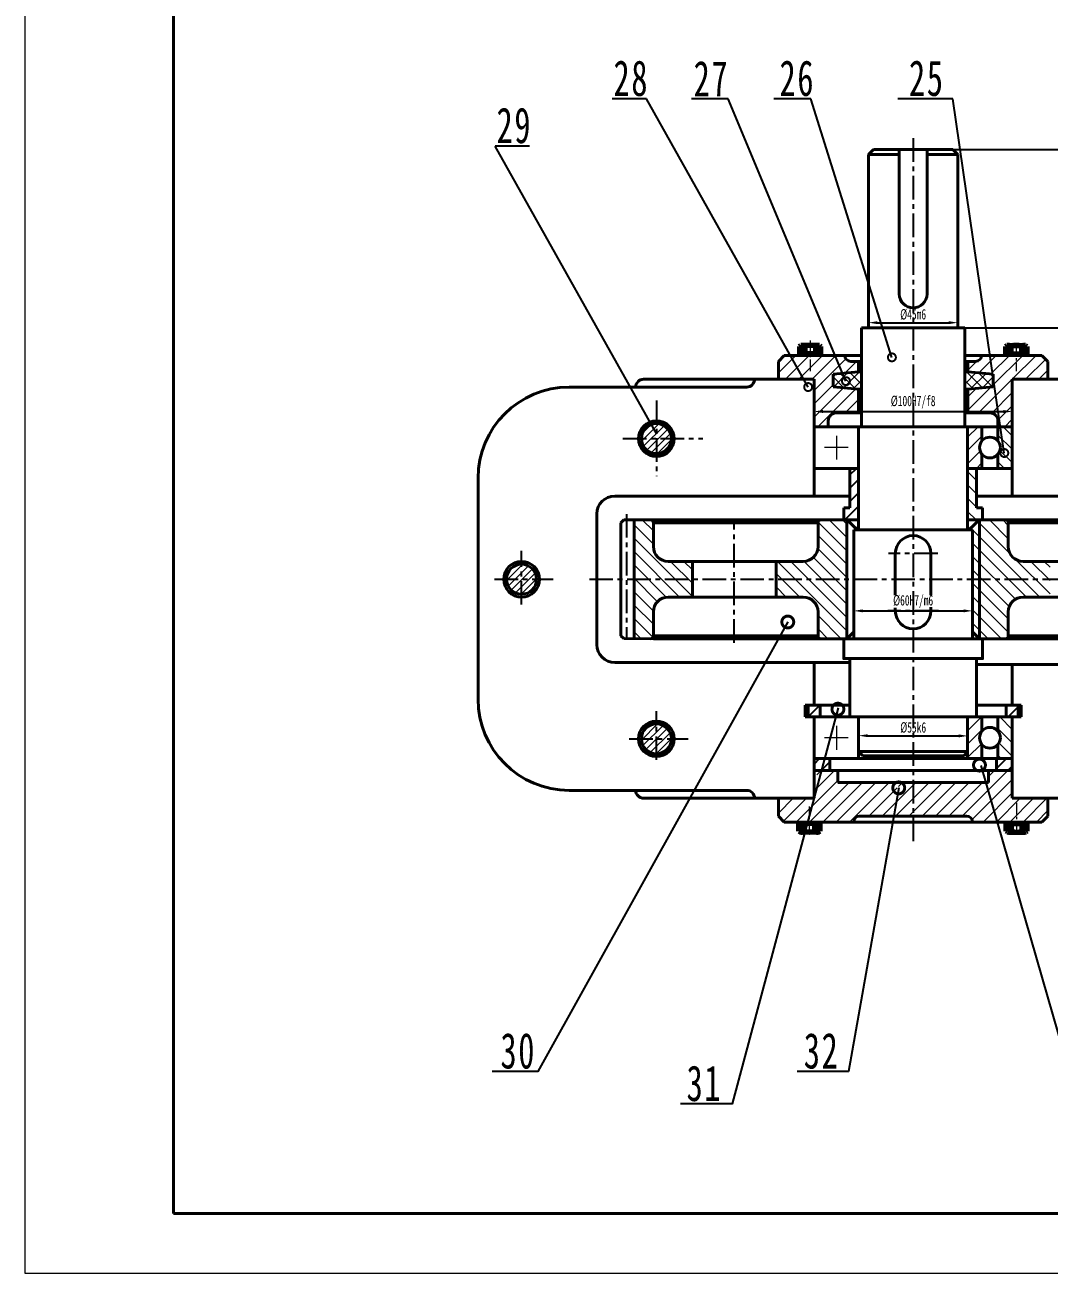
# Model space of a CAD drawing. Header units: millimetres. Extents: x -655 to 1299, y -1331 to -491.
# Drawn here: x 110.7 to 455.2, y -1330.7 to -910.7 of the extents above; entities that cross this region are included whole.
import ezdxf

# ---------------------------------------------------------------- set-up
doc = ezdxf.new("R2010")
doc.units = ezdxf.units.MM
doc.header["$LTSCALE"] = 0.125
doc.header["$PDSIZE"] = -5
doc.linetypes.add('CENTER', pattern=[50.8, 31.75, -6.35, 6.35, -6.35])
doc.linetypes.add('CENTERX2', pattern=[101.599999, 63.5, -12.7, 12.7, -12.7])
doc.layers.get('0').update_dxf_attribs({"lineweight": 18})
doc.layers.get('Defpoints').update_dxf_attribs({"lineweight": 18})
for name, color, linetype, lineweight in [('01', 10, 'Continuous', 18), ('13', 7, 'Continuous', 18), ('剖面线层', 4, 'Continuous', 18), ('粗实线', 7, 'Continuous', 40), ('粗实线层', 7, 'Continuous', 40), ('细实线', 4, 'Continuous', 5), ('细实线层', 7, 'Continuous', 18)]:
    doc.layers.add(name, color=color, linetype=linetype, lineweight=lineweight)
doc.layers.add('标注线', color=3, linetype='Continuous')
doc.layers.add('点划线', color=3, linetype='CENTERX2')
doc.styles.add('标准', font='SimSun.ttf', dxfattribs={"width": 0.667})
doc.dimstyles.new('ISO-25', dxfattribs={"dimtxt": 3.5, "dimasz": 4, "dimexe": 1.25, "dimexo": 0, "dimtad": 1, "dimtoh": 1, "dimdsep": 46, "dimtxsty": '标准', "dimcen": 2.5, "dimdle": 8, "dimadec": 0, "dimazin": 0, "dimtfac": 1, "dimtmove": 0, "dimatfit": 3, "dimfxl": 1, "dimarcsym": 0})

# ---------------------------------------------------------------- blocks, each defined once
blk = doc.blocks.new('_DotSmall')
at = {"layer": '标注线', "color": 0, "const_width": 0.5}
blk.add_lwpolyline([(-0.0625, 0, 1), (0.0625, 0, 1)], format="xyb", close=True, dxfattribs=at)
blk = doc.blocks.new('*D12')
at = {"layer": '13', "color": 7, "linetype": 'Continuous', "lineweight": -2, "transparency": 16777216}
for p, q in [((389.51, -1098.56), (389.51, -1110.86)), ((429.51, -1098.56), (429.51, -1110.86)), ((392.51, -1107.86), (426.51, -1107.86))]:
    blk.add_line(p, q, dxfattribs=at)
at = {"layer": '13', "color": 7, "lineweight": -3, "transparency": 16777216}
for points in [[(392.51, -1107.36), (392.51, -1108.36), (389.51, -1107.86)], [(426.51, -1107.36), (426.51, -1108.36), (429.51, -1107.86)]]:
    blk.add_solid(points, dxfattribs=at)
at = {"layer": 'Defpoints', "color": 0, "lineweight": -3, "transparency": 16777216}
for p in [(389.51, -1098.56), (429.51, -1098.56), (429.51, -1107.86)]:
    blk.add_point(p, dxfattribs=at)
at = {"layer": '13', "color": 7, "lineweight": -3, "transparency": 16777216, "insert": (409.51, -1104.73), "char_height": 3.5, "attachment_point": 5, "style": '标准'}
blk.add_mtext('\\A1;%%C60H7/m6', dxfattribs=at)
blk = doc.blocks.new('*D14')
at = {"layer": '13', "color": 7, "linetype": 'Continuous', "lineweight": -2, "transparency": 16777216}
for p, q in [((391.19, -1155.24), (391.21, -1146.86)), ((394.2, -1149.87), (424.85, -1149.93)), ((427.84, -1155.31), (427.86, -1146.93))]:
    blk.add_line(p, q, dxfattribs=at)
at = {"layer": '13', "color": 7, "lineweight": -3, "transparency": 16777216}
for points in [[(394.2, -1149.37), (394.2, -1150.37), (391.2, -1149.86)], [(424.85, -1149.43), (424.85, -1150.43), (427.85, -1149.93)]]:
    blk.add_solid(points, dxfattribs=at)
at = {"layer": 'Defpoints', "color": 0, "lineweight": -3, "transparency": 16777216}
for p in [(427.85, -1149.93), (391.19, -1155.24), (427.84, -1155.31)]:
    blk.add_point(p, dxfattribs=at)
at = {"layer": '13', "color": 7, "lineweight": -3, "transparency": 16777216, "insert": (409.53, -1147.15), "char_height": 3.5, "attachment_point": 5, "rotation": 359.8904, "style": '标准'}
blk.add_mtext('\\A1;%%C55k6', dxfattribs=at)
blk = doc.blocks.new('*D15')
at = {"layer": '13', "color": 7, "linetype": 'Continuous', "lineweight": -2, "transparency": 16777216}
for p, q in [((394.51, -1010.88), (394.51, -1007.88)), ((424.51, -1010.88), (424.51, -1007.88)), ((397.51, -1010.88), (421.51, -1010.88))]:
    blk.add_line(p, q, dxfattribs=at)
at = {"layer": '13', "color": 7, "lineweight": -3, "transparency": 16777216}
for points in [[(397.51, -1010.38), (397.51, -1011.38), (394.51, -1010.88)], [(421.51, -1010.38), (421.51, -1011.38), (424.51, -1010.88)]]:
    blk.add_solid(points, dxfattribs=at)
at = {"layer": 'Defpoints', "color": 0, "lineweight": -3, "transparency": 16777216}
for p in [(394.51, -1010.88), (424.51, -1010.88), (424.51, -1010.88)]:
    blk.add_point(p, dxfattribs=at)
at = {"layer": '13', "color": 7, "lineweight": -3, "transparency": 16777216, "insert": (409.51, -1008.13), "char_height": 3.5, "attachment_point": 5, "style": '标准'}
blk.add_mtext('\\A1;%%C45m6', dxfattribs=at)
blk = doc.blocks.new('*D16')
at = {"layer": '13', "color": 7, "linetype": 'Continuous', "lineweight": -2, "transparency": 16777216}
for p, q in [((376.18, -1050.68), (376.18, -1037.77)), ((379.18, -1040.77), (439.84, -1040.77)), ((442.84, -1050.68), (442.84, -1037.77))]:
    blk.add_line(p, q, dxfattribs=at)
at = {"layer": '13', "color": 7, "lineweight": -3, "transparency": 16777216}
for points in [[(379.18, -1040.27), (379.18, -1041.27), (376.18, -1040.77)], [(439.84, -1040.27), (439.84, -1041.27), (442.84, -1040.77)]]:
    blk.add_solid(points, dxfattribs=at)
at = {"layer": 'Defpoints', "color": 0, "lineweight": -3, "transparency": 16777216}
for p in [(442.84, -1040.77), (376.18, -1050.68), (442.84, -1050.68)]:
    blk.add_point(p, dxfattribs=at)
at = {"layer": '13', "color": 7, "lineweight": -3, "transparency": 16777216, "insert": (409.51, -1037.64), "char_height": 3.5, "attachment_point": 5, "style": '标准'}
blk.add_mtext('\\A1;%%C100H7/f8', dxfattribs=at)
blk = doc.blocks.new('*D19')
at = {"layer": 'Defpoints', "color": 0, "lineweight": -3, "transparency": 16777216}
for p in [(422.84, -952.57), (422.84, -1012.57), (473.37, -1012.57)]:
    blk.add_point(p, dxfattribs=at)
at = {"layer": '粗实线', "color": 7, "linetype": 'Continuous', "lineweight": -2, "transparency": 16777216}
for p, q in [((422.84, -952.57), (476.37, -952.57)), ((473.37, -955.57), (473.37, -1009.57)), ((422.84, -1012.57), (476.37, -1012.57))]:
    blk.add_line(p, q, dxfattribs=at)
at = {"layer": '粗实线', "color": 7, "lineweight": -3, "transparency": 16777216}
for points in [[(472.87, -955.57), (473.87, -955.57), (473.37, -952.57)], [(472.87, -1009.57), (473.87, -1009.57), (473.37, -1012.57)]]:
    blk.add_solid(points, dxfattribs=at)
at = {"layer": '粗实线', "color": 7, "lineweight": -3, "transparency": 16777216, "insert": (470.62, -982.57), "char_height": 3.5, "attachment_point": 5, "rotation": 90, "style": '标准'}
blk.add_mtext('\\A1;90', dxfattribs=at)

msp = doc.modelspace()

# ---------------------------------------------------------------- hatches: boundary and pattern name
at = {"layer": '剖面线层'}
h = msp.add_hatch(dxfattribs=at)
h.set_pattern_fill('ANSI31', color=4)
h.paths.add_polyline_path([(386.5112, -1021.9053), (383.3031, -1021.9053), (385.7961, -1027.8702), (391.1112, -1027.3719), (391.1112, -1023.9053), (388.5112, -1023.9053, -0.41421356)])
h = msp.add_hatch(dxfattribs=at)
h.set_pattern_fill('ANSI31', color=4, angle=90)
h.paths.add_polyline_path([(442.8445, -1045.9053), (438.8898, -1045.9053), (440.1298, -1054.4171, -1), (440.2259, -1055.0768, -1), (440.1298, -1054.4171), (438.8898, -1045.9053), (438.0445, -1045.9053), (438.0445, -1050.6782, -0.17415771), (438.8445, -1052.9053, -0.17415771), (438.0445, -1055.1324), (438.0445, -1059.9053), (442.8445, -1059.9053)])
h.paths.add_polyline_path([(442.8437, -1143.5719), (438.0437, -1143.5719), (438.0437, -1148.3448, -0.17415771), (438.8437, -1150.5719, -0.17415771), (438.0437, -1152.799), (438.0437, -1157.5719), (442.8437, -1157.5719)])
h.paths.add_polyline_path([(503.7929, -1143.2386), (499.5112, -1143.2386), (499.5112, -1155.2386), (503.7929, -1155.2386), (503.7929, -1151.0585, -0.16441116), (503.1778, -1149.2386, -0.16441116), (503.7929, -1147.4187)])
h.paths.add_polyline_path([(503.1778, -1049.2386, -0.16441116), (503.7929, -1047.4187), (503.7929, -1043.2386), (499.5112, -1043.2386), (499.5112, -1050.9137), (499.7737, -1052.2449, -1), (499.9027, -1052.899, -0.41421356), (499.5112, -1052.6364), (499.5112, -1055.2386), (503.7929, -1055.2386), (503.7929, -1051.0585, -0.16441116)])
h = msp.add_hatch(dxfattribs=at)
h.set_pattern_fill('ANSI31', color=4)
h.paths.add_polyline_path([(432.6445, -1045.9053), (427.8445, -1045.9053), (427.8445, -1059.9053), (432.6445, -1059.9053), (432.6445, -1055.1324, -0.17415771), (431.8445, -1052.9053, -0.17415771), (432.6445, -1050.6782)])
h = msp.add_hatch(dxfattribs=at)
h.set_pattern_fill('ANSI31', color=4, angle=90)
h.paths.add_polyline_path([(430.8445, -1059.9053), (427.8445, -1059.9053), (427.8445, -1077.2386), (430.8445, -1077.2386)])
h = msp.add_hatch(dxfattribs=at)
h.set_pattern_fill('ANSI31', color=4, angle=90)
h.paths.add_polyline_path([(322.1348, -1108.2277), (322.1348, -1116.2201, -0.41429288), (321.1345, -1117.2201), (315.6345, -1117.2186), (315.6345, -1077.2386), (321.1345, -1077.2386, -0.41421356), (322.1345, -1078.2386), (322.1345, -1086.228, 0.41421356), (327.1345, -1091.228), (335.2337, -1091.228), (335.2337, -1103.2278), (327.1348, -1103.2277, 0.41421531)])
h.paths.add_polyline_path([(387.1564, -1077.2386), (378.5112, -1077.2386, 0.41421356), (377.5112, -1078.2386), (377.5112, -1086.228, -0.41421356), (372.5112, -1091.228), (363.422, -1091.228), (363.422, -1103.2279), (372.5112, -1103.228, -0.41421181), (377.5112, -1108.228), (377.5112, -1116.2358, 0.41408378), (378.5107, -1117.2358), (384.8445, -1117.2386), (387.1772, -1117.2386), (387.1778, -1117.238)])
h.paths.add_polyline_path([(455.6003, -1091.228), (446.5112, -1091.228, -0.41421356), (441.5112, -1086.228), (441.5112, -1078.2386, 0.41421356), (440.5112, -1077.2386), (431.8659, -1077.2386), (428.224, -1080.5719), (429.5112, -1080.5719), (429.5112, -1117.2386), (434.1778, -1117.2386), (440.5116, -1117.2358, 0.41408378), (441.5112, -1116.2358), (441.5112, -1108.228, -0.41421181), (446.5111, -1103.228), (455.6003, -1103.2279)])
h.paths.add_polyline_path([(503.3878, -1077.2386), (497.8878, -1077.2386, 0.41421356), (496.8878, -1078.2386), (496.8878, -1086.228, -0.41421356), (491.8878, -1091.228), (483.7887, -1091.228), (483.7887, -1103.2278), (491.8875, -1103.2277, -0.41421531), (496.8876, -1108.2277), (496.8876, -1116.2201, 0.41429288), (497.8878, -1117.2201), (503.3878, -1117.2186)])
h = msp.add_hatch(dxfattribs=at)
h.set_pattern_fill('ANSI31', color=4)
h.paths.add_polyline_path([(432.6437, -1143.5719), (430.843, -1143.5719), (430.843, -1143.5719), (427.8437, -1143.5719), (427.8437, -1157.5719), (432.6437, -1157.5719), (432.6437, -1152.799, -0.17415771), (431.8437, -1150.5719, -0.17415771), (432.6437, -1148.3448)])
at = {"layer": '粗实线', "lineweight": -3}
h = msp.add_hatch(dxfattribs=at)
h.set_pattern_fill('ANSI31', color=4)
h.paths.add_polyline_path([(391.1779, -1059.9053), (388.1779, -1059.9053), (388.1779, -1073.2386), (386.1779, -1073.2386), (386.1779, -1077.2386), (389.1779, -1077.2386), (391.1779, -1077.2386)])
h = msp.add_hatch(dxfattribs=at)
h.set_pattern_fill('ANSI31', color=4)
h.paths.add_polyline_path([(378.1793, -1139.5719), (374.1793, -1139.5719), (374.1793, -1143.5719), (378.1793, -1143.5719)])
h = msp.add_hatch(dxfattribs=at)
h.set_pattern_fill('ANSI31', color=4)
h.paths.add_polyline_path([(440.843, -1139.5719), (440.843, -1143.5719), (444.843, -1143.5719), (444.843, -1139.5719)])
h = msp.add_hatch(dxfattribs=at)
h.set_pattern_fill('ANSI31', color=4)
h.paths.add_polyline_path([(381.4786, -1157.5719), (378.6216, -1157.5719), (377.4776, -1161.592), (381.4786, -1161.592)])
h.paths.add_polyline_path([(442.8437, -1157.5719), (437.5437, -1157.5719), (437.5437, -1161.592), (442.8437, -1161.592)])
h.paths.add_polyline_path([(378.6216, -1157.5719), (376.1771, -1157.5719), (376.1771, -1161.592), (377.4776, -1161.592)])
at = {"layer": '细实线'}
h = msp.add_hatch(dxfattribs=at)
h.set_pattern_fill('ANSI31', color=4)
edge = h.paths.add_edge_path()
edge.add_arc((404.6661, -1167.4341), 0.5, 79.943989, 259.943989, ccw=False)
edge.add_arc((404.6661, -1167.4341), 0.5, -100.056011, 79.943989, ccw=False)
edge.add_line((404.5788, -1167.9264), (402.983, -1176.9253))
edge.add_line((402.983, -1176.9253), (409.5112, -1176.9253))
edge.add_line((409.5112, -1176.9253), (409.5112, -1165.6037))
edge.add_line((409.5112, -1165.6037), (409.4995, -1165.592))
edge.add_line((409.4995, -1165.592), (384.1778, -1165.592))
edge.add_line((384.1778, -1165.592), (384.1778, -1161.592))
edge.add_line((384.1778, -1161.592), (378.9288, -1161.592))
edge.add_line((378.9288, -1161.592), (377.4776, -1161.592))
edge.add_line((377.4776, -1161.592), (376.1771, -1166.1623))
edge.add_line((376.1771, -1166.1623), (376.1771, -1170.9253))
edge.add_line((376.1771, -1170.9253), (374.8217, -1170.9253))
edge.add_line((374.8217, -1170.9253), (372.5452, -1178.9253))
edge.add_line((372.5452, -1178.9253), (389.5112, -1178.9253))
edge.add_arc((391.5112, -1178.9253), 2, 90, 180, ccw=False)
edge.add_line((391.5112, -1176.9253), (402.983, -1176.9253))
edge.add_line((402.983, -1176.9253), (404.5788, -1167.9264))
h.paths.add_polyline_path([(374.8217, -1170.9253), (364.1768, -1170.9253), (364.1768, -1176.9253), (366.1768, -1178.9253), (372.5452, -1178.9253)])
edge = h.paths.add_edge_path()
edge.add_line((454.8435, -1170.9253), (442.8437, -1170.9253))
edge.add_line((442.8437, -1170.9253), (442.8437, -1161.592))
edge.add_line((442.8437, -1161.592), (434.8445, -1161.592))
edge.add_line((434.8445, -1161.592), (434.8445, -1165.592))
edge.add_line((434.8445, -1165.592), (409.5112, -1165.592))
edge.add_line((409.5112, -1165.592), (409.5112, -1176.9253))
edge.add_line((409.5112, -1176.9253), (427.5112, -1176.9253))
edge.add_arc((427.5112, -1178.9253), 2, 0, 90, ccw=False)
edge.add_line((429.5112, -1178.9253), (452.8435, -1178.9253))
edge.add_line((452.8435, -1178.9253), (454.8435, -1176.9253))
edge.add_line((454.8435, -1176.9253), (454.8435, -1170.9253))
h.paths.add_polyline_path([(508.6814, -1170.6141), (506.1778, -1170.2386), (506.1778, -1164.9053), (512.8445, -1163.9053), (512.8445, -1160.5719), (505.5112, -1160.5719), (505.5112, -1155.2386), (499.5112, -1155.2386), (499.5112, -1163.0765), (499.5112, -1170.9253), (487.5112, -1170.9253), (487.5112, -1176.9253), (489.5112, -1178.9253), (507.1716, -1178.9253)])
edge = h.paths.add_edge_path()
edge.add_arc((547.0357, -1170.5062), 0.5, 106.507679, 196.507679, ccw=False)
edge.add_arc((547.0357, -1170.5062), 0.5, -73.492321, 106.507679, ccw=False)
edge.add_arc((547.0357, -1170.5062), 0.5, 196.507679, 286.507679, ccw=False)
edge.add_line((546.5563, -1170.6482), (549.0093, -1178.9253))
edge.add_line((549.0093, -1178.9253), (562.8445, -1178.9253))
edge.add_line((562.8445, -1178.9253), (564.8445, -1176.9253))
edge.add_line((564.8445, -1176.9253), (564.8445, -1170.9253))
edge.add_line((564.8445, -1170.9253), (552.8445, -1170.9253))
edge.add_line((552.8445, -1170.9253), (552.8445, -1163.0719))
edge.add_line((552.8445, -1163.0719), (552.8445, -1155.2386))
edge.add_line((552.8445, -1155.2386), (546.8445, -1155.2386))
edge.add_line((546.8445, -1155.2386), (546.8445, -1160.5719))
edge.add_line((546.8445, -1160.5719), (539.5112, -1160.5719))
edge.add_line((539.5112, -1160.5719), (539.5112, -1163.9053))
edge.add_line((539.5112, -1163.9053), (546.1778, -1164.9053))
edge.add_line((546.1778, -1164.9053), (546.1778, -1170.2386))
edge.add_line((546.1778, -1170.2386), (539.5112, -1171.2386))
edge.add_line((539.5112, -1171.2386), (539.5112, -1176.9533))
edge.add_line((539.5112, -1176.9533), (542.5112, -1176.9533))
edge.add_arc((542.1778, -1178.9253), 2, 0, 80.405932, ccw=False)
edge.add_line((544.1778, -1178.9253), (549.0093, -1178.9253))
edge.add_line((549.0093, -1178.9253), (546.5563, -1170.6482))
edge = h.paths.add_edge_path()
edge.add_line((391.1112, -1033.2386), (382.5779, -1032.4386))
edge.add_line((382.5779, -1032.4386), (382.5779, -1028.1719))
edge.add_line((382.5779, -1028.1719), (385.7961, -1027.8702))
edge.add_line((385.7961, -1027.8702), (383.3031, -1021.9053))
edge.add_line((383.3031, -1021.9053), (368.2297, -1021.9053))
edge.add_line((368.2297, -1021.9053), (372.716, -1029.9053))
edge.add_line((372.716, -1029.9053), (376.1779, -1029.9053))
edge.add_line((376.1779, -1029.9053), (376.1779, -1032.18))
edge.add_line((376.1779, -1032.18), (376.1779, -1045.9053))
edge.add_line((376.1779, -1045.9053), (380.9779, -1045.9053))
edge.add_line((380.9779, -1045.9053), (380.9779, -1043.9053))
edge.add_arc((383.6445, -1043.9053), 2.6667, 90, 180, ccw=False)
edge.add_line((383.6445, -1041.2386), (391.1112, -1041.2386))
edge.add_line((391.1112, -1041.2386), (391.1112, -1033.2386))
edge = h.paths.add_edge_path()
edge.add_line((436.4445, -1029.1194), (436.4445, -1032.4386))
edge.add_line((436.4445, -1032.4386), (427.9111, -1033.2386))
edge.add_line((427.9111, -1033.2386), (427.9111, -1041.2386))
edge.add_line((427.9111, -1041.2386), (435.3778, -1041.2386))
edge.add_arc((435.3778, -1043.9053), 2.6667, 0, 90, ccw=False)
edge.add_line((438.0445, -1043.9053), (438.0445, -1045.9053))
edge.add_line((438.0445, -1045.9053), (438.8898, -1045.9053))
edge.add_line((438.8898, -1045.9053), (436.4445, -1029.1194))
h.paths.add_polyline_path([(435.3935, -1021.9053), (436.3045, -1028.1588), (436.4445, -1028.1719), (436.4445, -1029.1194), (438.8898, -1045.9053), (442.8445, -1045.9053), (442.8445, -1041.5133), (442.8445, -1032.18), (442.8445, -1029.9053), (454.8445, -1029.9053), (454.8445, -1023.9053), (452.8445, -1021.9053)])
edge = h.paths.add_edge_path()
edge.add_line((435.3935, -1021.9053), (432.5112, -1021.9053))
edge.add_arc((430.5112, -1021.9053), 2, -90, 0, ccw=False)
edge.add_line((430.5112, -1023.9053), (427.9111, -1023.9053))
edge.add_line((427.9111, -1023.9053), (427.9111, -1027.3719))
edge.add_line((427.9111, -1027.3719), (436.3045, -1028.1588))
edge.add_line((436.3045, -1028.1588), (435.3935, -1021.9053))
h.paths.add_polyline_path([(368.2297, -1021.9053), (366.1778, -1021.9053), (364.1778, -1023.9053), (364.1778, -1029.9053), (368.1778, -1029.9053), (372.716, -1029.9053)])
edge = h.paths.add_edge_path(flags=17)
edge.add_line((391.1112, -1023.9053), (388.5112, -1023.9053))
edge.add_arc((388.5112, -1021.9053), 2, 180, 270, ccw=False)
edge.add_line((386.5112, -1021.9053), (383.3031, -1021.9053))
edge.add_line((383.3031, -1021.9053), (385.7961, -1027.8702))
edge.add_line((385.7961, -1027.8702), (391.1112, -1027.3719))
edge.add_line((391.1112, -1027.3719), (391.1112, -1023.9053))
edge = h.paths.add_edge_path()
edge.add_line((507.7468, -1021.9053), (493.7902, -1021.9053))
edge.add_line((493.7902, -1021.9053), (495.3787, -1029.9599))
edge.add_line((495.3787, -1029.9599), (499.5112, -1029.965))
edge.add_line((499.5112, -1029.965), (499.5112, -1039.2386))
edge.add_line((499.5112, -1039.2386), (501.5112, -1039.2386))
edge.add_line((501.5112, -1039.2386), (507.5112, -1039.2386))
edge.add_line((507.5112, -1039.2386), (507.5112, -1035.2386))
edge.add_line((507.5112, -1035.2386), (526.1778, -1035.2386))
edge.add_line((526.1778, -1035.2386), (526.1778, -1023.9053))
edge.add_line((526.1778, -1023.9053), (513.1778, -1023.9053))
edge.add_arc((513.1778, -1021.9053), 2, 180, 270, ccw=False)
edge.add_line((511.1778, -1021.9053), (507.7468, -1021.9053))
edge.add_line((507.7468, -1021.9053), (508.4189, -1031.2119))
edge.add_arc((508.4429, -1031.5444), 0.3333, -85.869512, 94.130488, ccw=False)
edge.add_arc((508.4429, -1031.5444), 0.3333, 94.130488, 274.130488, ccw=False)
edge.add_line((508.4189, -1031.2119), (507.7468, -1021.9053))
edge = h.paths.add_edge_path()
edge.add_line((564.8445, -1023.9053), (562.8445, -1021.9053))
edge.add_line((562.8445, -1021.9053), (541.1778, -1021.9053))
edge.add_arc((539.1778, -1021.9053), 2, -90, 0, ccw=False)
edge.add_line((539.1778, -1023.9053), (526.1778, -1023.9053))
edge.add_line((526.1778, -1023.9053), (526.1778, -1035.2386))
edge.add_line((526.1778, -1035.2386), (544.8445, -1035.2386))
edge.add_line((544.8445, -1035.2386), (544.8445, -1039.2386))
edge.add_line((544.8445, -1039.2386), (550.8445, -1039.2386))
edge.add_line((550.8445, -1039.2386), (552.8445, -1039.2386))
edge.add_line((552.8445, -1039.2386), (552.8445, -1029.9053))
edge.add_line((552.8445, -1029.9053), (564.8445, -1029.9053))
edge.add_line((564.8445, -1029.9053), (564.8445, -1023.9053))
h.paths.add_polyline_path([(493.7902, -1021.9053), (489.5112, -1021.9053), (487.5112, -1023.9053), (487.5112, -1029.9503), (495.3787, -1029.9599)])
h = msp.add_hatch(dxfattribs=at)
h.set_pattern_fill('ANSI37', color=4, scale=0.8)
h.paths.add_polyline_path([(392.1779, -1027.3719), (391.1112, -1027.3719), (382.5779, -1028.1719), (382.5779, -1032.4386), (391.1112, -1033.2386), (392.1779, -1033.2386)])
h.paths.add_polyline_path([(436.4445, -1028.1719), (427.9111, -1027.3719), (426.8445, -1027.3719), (426.8445, -1033.2386), (427.9111, -1033.2386), (436.4445, -1032.4386)])
h = msp.add_hatch(dxfattribs=at)
h.set_pattern_fill('ANSI31', color=256, scale=0.533333, style=0)
h.set_pattern_definition([(45, (-130.4458, 490.6951), (-1.1973675, 1.1973675), [])])
edge = h.paths.add_edge_path(flags=0)
edge.add_line((328.1817, -1049.9053), (323.1345, -1049.9053))
edge.add_line((323.1345, -1049.9053), (323.1345, -1054.9525))
edge.add_arc((323.1345, -1049.9053), 5.0472, 270, 360)
edge = h.paths.add_edge_path(flags=0)
edge.add_line((323.1345, -1044.8581), (323.1345, -1049.9053))
edge.add_line((323.1345, -1049.9053), (328.1817, -1049.9053))
edge.add_arc((323.1345, -1049.9053), 5.0472, 0, 90)
edge = h.paths.add_edge_path(flags=0)
edge.add_arc((323.1345, -1049.9053), 5.0472, 90, 180)
edge.add_line((318.0873, -1049.9053), (323.1345, -1049.9053))
edge.add_line((323.1345, -1049.9053), (323.1345, -1044.8581))
edge = h.paths.add_edge_path(flags=0)
edge.add_line((323.1345, -1049.9053), (318.0873, -1049.9053))
edge.add_arc((323.1345, -1049.9053), 5.0472, 180, 270)
edge.add_line((323.1345, -1054.9525), (323.1345, -1049.9053))
h = msp.add_hatch(dxfattribs=at)
h.set_pattern_fill('ANSI31', color=256, scale=0.533333, style=0)
h.set_pattern_definition([(45, (-175.7791, 542.039), (-1.1973675, 1.1973675), [])])
edge = h.paths.add_edge_path(flags=0)
edge.add_line((282.8484, -1097.228), (277.8012, -1097.228))
edge.add_line((277.8012, -1097.228), (277.8012, -1102.2752))
edge.add_arc((277.8012, -1097.228), 5.0472, 270, 360)
edge = h.paths.add_edge_path(flags=0)
edge.add_line((277.8012, -1092.1808), (277.8012, -1097.228))
edge.add_line((277.8012, -1097.228), (282.8484, -1097.228))
edge.add_arc((277.8012, -1097.228), 5.0472, 360, 450)
edge = h.paths.add_edge_path(flags=0)
edge.add_arc((277.8012, -1097.228), 5.0472, 90, 180)
edge.add_line((272.754, -1097.228), (277.8012, -1097.228))
edge.add_line((277.8012, -1097.228), (277.8012, -1092.1808))
edge = h.paths.add_edge_path(flags=0)
edge.add_line((277.8012, -1097.228), (272.754, -1097.228))
edge.add_arc((277.8012, -1097.228), 5.0472, 180, 270)
edge.add_line((277.8012, -1102.2752), (277.8012, -1097.228))
h = msp.add_hatch(dxfattribs=at)
h.set_pattern_fill('ANSI31', color=256, scale=0.533333, style=0)
h.set_pattern_definition([(45, (-130.4458, 488.3418), (-1.1973675, 1.1973675), [])])
edge = h.paths.add_edge_path(flags=0)
edge.add_line((328.1817, -1150.9253), (323.1345, -1150.9253))
edge.add_line((323.1345, -1150.9253), (323.1345, -1155.9725))
edge.add_arc((323.1345, -1150.9253), 5.0472, 270, 360)
edge = h.paths.add_edge_path(flags=0)
edge.add_line((323.1345, -1145.8781), (323.1345, -1150.9253))
edge.add_line((323.1345, -1150.9253), (328.1817, -1150.9253))
edge.add_arc((323.1345, -1150.9253), 5.0472, 360, 450)
edge = h.paths.add_edge_path(flags=0)
edge.add_arc((323.1345, -1150.9253), 5.0472, 90, 180)
edge.add_line((318.0873, -1150.9253), (323.1345, -1150.9253))
edge.add_line((323.1345, -1150.9253), (323.1345, -1145.8781))
edge = h.paths.add_edge_path(flags=0)
edge.add_line((323.1345, -1150.9253), (318.0873, -1150.9253))
edge.add_arc((323.1345, -1150.9253), 5.0472, 180, 270)
edge.add_line((323.1345, -1155.9725), (323.1345, -1150.9253))

# ---------------------------------------------------------------- linework, layer by layer
at = {"color": 7, "lineweight": 70}
for p, q in [((371.2889, -1018.8563), (371.7309, -1018.6011)), ((371.2889, -1018.8563), (371.2889, -1021.3719)), ((377.583, -1018.5275), (372.106, -1018.5275)), ((373.0667, -1018.8325), (373.0667, -1021.3719)), ((377.9581, -1018.6011), (378.4001, -1018.8563)), ((378.4001, -1018.8563), (378.4001, -1021.3719)), ((441.0642, -1018.6011), (440.6223, -1018.8563)), ((440.6223, -1018.8563), (440.6223, -1021.3719)), ((441.4393, -1018.5275), (446.9163, -1018.5275)), ((445.9556, -1018.8325), (445.9556, -1021.3719)), ((447.7334, -1018.8563), (447.2915, -1018.6011)), ((447.7334, -1018.8563), (447.7334, -1021.3719)), ((378.4001, -1021.3719), (371.2889, -1021.3719)), ((374.8445, -1021.9053), (374.5366, -1021.3719)), ((375.3372, -1021.9053), (375.0293, -1021.3719)), ((440.6223, -1021.3719), (447.7334, -1021.3719)), ((444.1778, -1021.9053), (443.9931, -1021.3719)), ((444.493, -1021.9053), (444.259, -1021.3719)), ((378.2143, -1179.4586), (371.1032, -1179.4586)), ((371.1032, -1181.9743), (371.1032, -1179.4586)), ((372.881, -1181.9981), (372.881, -1179.4586)), ((374.1244, -1178.9253), (374.4606, -1179.4586)), ((374.5522, -1178.9253), (374.8435, -1179.4586)), ((378.2143, -1181.9743), (378.2143, -1179.4586)), ((440.806, -1179.4586), (447.9171, -1179.4586)), ((440.806, -1181.9743), (440.806, -1179.4586)), ((443.8689, -1178.9253), (444.1768, -1179.4586)), ((444.3616, -1178.9253), (444.6695, -1179.4586)), ((446.1394, -1181.9981), (446.1394, -1179.4586)), ((447.9171, -1181.9743), (447.9171, -1179.4586)), ((371.1032, -1181.9743), (371.5451, -1182.2294)), ((377.3972, -1182.3031), (371.9202, -1182.3031)), ((377.7724, -1182.2294), (378.2143, -1181.9743)), ((441.248, -1182.2294), (440.806, -1181.9743)), ((441.6231, -1182.3031), (447.1001, -1182.3031)), ((447.9171, -1181.9743), (447.4752, -1182.2294))]:
    msp.add_line(p, q, dxfattribs=at)
for centre, radius, start, end in [((372.1833, -1019.9608), 1.433, 51.941044, 108.406474), ((377.5112, -1019.8856), 1.36, 70.813184, 130.813184), ((441.5112, -1019.8856), 1.36, 49.186816, 109.186816), ((446.839, -1019.9608), 1.433, 71.593526, 128.058956), ((371.9976, -1180.8698), 1.433, 251.593526, 308.058956), ((377.3254, -1180.945), 1.36, 229.186816, 289.186816), ((441.6949, -1180.945), 1.36, 250.813184, 310.813184), ((447.0227, -1180.8698), 1.433, 231.941044, 288.406474)]:
    msp.add_arc(centre, radius, start, end, dxfattribs=at)
at = {"layer": '01', "color": 7, "true_color": 0xffffff}
for p, q in [((391.1779, -1045.9053), (391.1779, -1058.6053)), ((391.1771, -1155.2386), (427.8437, -1155.2386))]:
    msp.add_line(p, q, dxfattribs=at)
at = {"layer": '标注线'}
for points in [[(319.832, -935.602), (308.2794, -935.602)], [(374.1988, -1032.5495), (319.832, -935.602)], [(347.233, -935.602), (335.0079, -935.602)], [(386.9179, -1030.5543), (347.233, -935.602)], [(375.0605, -935.602), (362.6913, -935.602)], [(402.3672, -1022.5596), (375.0605, -935.602)], [(422.8208, -935.602), (404.4138, -935.602)], [(440.1772, -1054.742), (422.8208, -935.602)], [(323.3021, -1048.4362), (268.9353, -951.4886)], [(280.4879, -951.4886), (268.9353, -951.4886)], [(367.3407, -1111.6059), (283.2591, -1262.9063), (270.6855, -1262.9063), (267.9387, -1262.9063)], [(384.344, -1140.4628), (348.6473, -1273.7173), (331.2944, -1273.7173)], [(432.3143, -1159.8517), (460.1991, -1256.8528), (468.2761, -1256.8528), (475.875, -1256.8528)], [(404.6661, -1167.4341), (387.7356, -1262.9063), (376.4129, -1262.9063), (370.5082, -1262.9063)]]:
    msp.add_lwpolyline(points, dxfattribs=at)
at = {"layer": '点划线'}
for p, q in [((409.5112, -948.7957), (409.5112, -1049.1234)), ((323.1345, -1037.0393), (323.1345, -1062.5625)), ((409.5112, -1037.7574), (409.5112, -1185.5768)), ((311.8608, -1049.9053), (338.7754, -1049.9053)), ((349.3278, -1118.6277), (349.3278, -1077.2386)), ((277.8012, -1105.7673), (277.8012, -1087.668)), ((417.8308, -1088.543), (401.1915, -1088.543)), ((268.6857, -1097.228), (288.4425, -1097.228)), ((300.5888, -1097.228), (573.7987, -1097.228)), ((418.0799, -1107.9053), (400.9424, -1107.9053)), ((323.1345, -1158.0389), (323.1345, -1141.6604)), ((314.019, -1150.9253), (333.7759, -1150.9253))]:
    msp.add_line(p, q, dxfattribs=at)
at = {"layer": '点划线', "linetype": 'CENTERX2'}
msp.add_line((313.1345, -1075.2853), (313.1345, -1117.2386), dxfattribs=at)
at = {"layer": '粗实线'}
for p, q in [((160.7358, -510.6951), (160.7358, -1310.6951)), ((394.5112, -954.239), (396.1778, -952.5723)), ((396.1778, -952.5723), (409.5112, -952.5723)), ((422.8445, -952.5723), (409.5112, -952.5723)), ((424.5112, -954.239), (422.8445, -952.5723)), ((391.1112, -1027.3719), (382.5779, -1028.1719)), ((382.5779, -1028.1719), (382.5779, -1032.4386)), ((391.1112, -1027.3719), (392.1779, -1027.3719)), ((427.9111, -1027.3719), (426.8445, -1027.3719)), ((427.9111, -1027.3719), (436.4445, -1028.1719)), ((436.4445, -1028.1719), (436.4445, -1032.4386)), ((353.5112, -1032.5719), (293.8012, -1032.5719)), ((316.1778, -1032.5719), (316.1778, -1032.5719)), ((356.1778, -1029.9053), (318.8445, -1029.9053)), ((356.1778, -1029.9053), (368.1778, -1029.9053)), ((356.1778, -1029.9053), (356.1778, -1029.9053)), ((364.1778, -1029.9053), (376.1779, -1029.9053)), ((376.1779, -1037.5133), (376.1779, -1032.18)), ((376.1779, -1032.18), (376.1779, -1069.2386)), ((382.5779, -1032.4386), (391.1112, -1033.2386)), ((436.4445, -1032.4386), (427.9111, -1033.2386)), ((454.8445, -1029.9053), (442.8445, -1029.9053)), ((442.8445, -1037.5133), (442.8445, -1032.18)), ((442.8445, -1032.18), (442.8445, -1069.2386)), ((450.8445, -1029.9053), (499.5112, -1029.965)), ((391.1112, -1033.2386), (392.1779, -1033.2386)), ((427.9111, -1033.2386), (426.8445, -1033.2386)), ((383.6445, -1041.2386), (392.1779, -1041.2386)), ((435.3778, -1041.2386), (426.8445, -1041.2386)), ((263.1345, -1063.2386), (263.1345, -1137.592)), ((384.8445, -1117.2386), (389.5112, -1117.2386)), ((409.5112, -1117.2386), (388.1778, -1117.2386)), ((429.5112, -1117.2386), (434.1778, -1117.2386)), ((434.1778, -1117.2386), (429.5112, -1117.2386)), ((434.1778, -1117.2386), (429.5112, -1117.2386)), ((434.1778, -1117.2386), (429.5112, -1117.2386)), ((388.1778, -1123.9056), (388.1778, -1143.5719)), ((450.8445, -1125.9053), (434.1778, -1125.9053)), ((374.1793, -1139.5719), (373.1793, -1139.5719)), ((373.1793, -1139.5719), (373.1793, -1143.5719)), ((378.1793, -1139.5719), (374.1793, -1139.5719)), ((374.1793, -1139.5719), (374.1793, -1143.5719)), ((388.1793, -1139.5719), (378.1793, -1139.5719)), ((378.1793, -1139.5719), (378.1793, -1143.5719)), ((430.843, -1139.5719), (440.843, -1139.5719)), ((440.843, -1139.5719), (440.843, -1143.5719)), ((440.843, -1139.5719), (444.843, -1139.5719)), ((444.843, -1139.5719), (444.843, -1143.5719)), ((444.843, -1139.5719), (445.843, -1139.5719)), ((445.843, -1139.5719), (445.843, -1143.5719)), ((378.1793, -1143.5719), (373.1793, -1143.5719)), ((440.843, -1143.5719), (444.843, -1143.5719)), ((444.843, -1143.5719), (445.843, -1143.5719)), ((391.1771, -1155.2386), (409.5112, -1155.2386)), ((391.1771, -1157.5719), (427.8437, -1157.5719)), ((427.8437, -1155.2386), (409.5112, -1155.2386)), ((376.1771, -1161.592), (409.5112, -1161.592)), ((409.5112, -1161.592), (378.9288, -1161.592)), ((384.1778, -1165.592), (384.1778, -1161.592)), ((434.8445, -1161.592), (409.5112, -1161.592)), ((409.5112, -1161.592), (442.8437, -1161.592)), ((434.8445, -1165.592), (434.8445, -1161.592)), ((409.8314, -1165.592), (384.1778, -1165.592)), ((409.5112, -1165.592), (384.1778, -1165.592)), ((409.1909, -1165.592), (432.8445, -1165.592)), ((409.5112, -1165.592), (434.8445, -1165.592)), ((293.8012, -1168.2586), (353.5112, -1168.2586)), ((356.1778, -1170.9253), (318.8445, -1170.9253)), ((442.8437, -1170.9253), (473.5112, -1170.9253)), ((160.7358, -1310.6951), (1278.7358, -1310.6951))]:
    msp.add_line(p, q, dxfattribs=at)
at = {"layer": '粗实线', "color": 7, "true_color": 0xffffff}
for p, q in [((404.8445, -1001.2389), (404.8445, -952.5723)), ((414.1778, -1001.2389), (414.1778, -952.5723)), ((394.5112, -1012.5723), (394.5112, -954.239)), ((394.5112, -954.239), (404.8445, -954.239)), ((414.1778, -954.239), (424.5112, -954.239)), ((424.5112, -954.239), (424.5112, -1012.5723)), ((392.1779, -1045.9053), (392.1779, -1012.5723)), ((392.1779, -1012.5723), (426.8445, -1012.5723)), ((426.8445, -1045.9053), (426.8445, -1012.5723)), ((391.1112, -1027.3719), (391.1112, -1023.9053)), ((427.9111, -1027.3719), (427.9111, -1023.9053)), ((391.1112, -1033.2386), (391.1112, -1041.2386)), ((427.9111, -1033.2386), (427.9111, -1041.2386)), ((438.0445, -1050.6782), (438.0445, -1043.9053)), ((432.6445, -1050.6782), (432.6445, -1045.9053)), ((432.6445, -1059.9053), (432.6445, -1055.1324)), ((438.0445, -1059.9053), (438.0445, -1055.1324)), ((312.1345, -1077.2386), (311.1345, -1078.2386)), ((378.5107, -1117.2358), (384.8445, -1117.2386)), ((391.1771, -1155.2256), (392.4771, -1156.5256))]:
    msp.add_line(p, q, dxfattribs=at)
at = {"layer": '粗实线', "lineweight": 40}
for p, q in [((366.1778, -1021.9053), (364.1778, -1023.9053)), ((364.1778, -1029.9053), (364.1778, -1023.9053)), ((366.1778, -1021.9053), (392.1779, -1021.9053)), ((388.5112, -1023.9053), (392.1779, -1023.9053)), ((426.8445, -1021.9053), (452.8445, -1021.9053)), ((430.5112, -1023.9053), (426.8445, -1023.9053)), ((432.5112, -1021.9053), (432.5112, -1021.9053)), ((452.8445, -1021.9053), (454.8445, -1023.9053)), ((454.8445, -1029.9053), (454.8445, -1023.9053)), ((388.1779, -1073.2386), (386.1779, -1073.2386)), ((386.1779, -1073.2386), (386.1779, -1077.2386)), ((430.8445, -1073.2386), (432.8445, -1073.2386)), ((432.8445, -1073.2386), (432.8445, -1077.2386)), ((403.5112, -1107.9053), (403.5112, -1106.8603)), ((415.5112, -1107.9053), (415.5112, -1106.6346)), ((381.4786, -1157.5719), (381.4786, -1161.592)), ((437.5437, -1157.5719), (437.5437, -1161.592)), ((364.1768, -1170.9253), (364.1768, -1176.9253)), ((454.8435, -1170.9253), (454.8435, -1176.9253)), ((364.1768, -1176.9253), (366.1768, -1178.9253)), ((366.1768, -1178.9253), (452.8435, -1178.9253)), ((389.5112, -1178.9253), (389.5112, -1178.9253)), ((391.5112, -1176.9253), (427.5112, -1176.9253)), ((429.5112, -1178.9253), (429.5112, -1178.9253)), ((454.8435, -1176.9253), (452.8435, -1178.9253))]:
    msp.add_line(p, q, dxfattribs=at)
at = {"layer": '粗实线', "color": 7, "true_color": 0xffffff}
msp.add_lwpolyline([(427.8445, -1045.9053), (442.8445, -1045.9053), (442.8445, -1059.9053), (427.8445, -1059.9053)], close=True, dxfattribs=at)
at = {"layer": '粗实线'}
for centre, radius in [((323.1345, -1049.9053), 6), ((323.1345, -1049.9053), 5.0472), ((277.8012, -1097.228), 6), ((277.8012, -1097.228), 5.0472), ((323.1345, -1150.9253), 6), ((323.1345, -1150.9253), 5.0472)]:
    msp.add_circle(centre, radius, dxfattribs=at)
at = {"layer": '粗实线', "color": 7, "true_color": 0xffffff}
msp.add_circle((435.3445, -1052.9053), 3.5, dxfattribs=at)
for centre, radius, start, end in [((409.5112, -1001.2389), 4.6667, 180, 0), ((321.1345, -1078.2386), 1, 0, 90), ((378.5112, -1078.2386), 1, 90, 180), ((440.5112, -1078.2386), 1, 0, 90), ((321.1348, -1116.2201), 1, 269.984484, 0), ((378.5112, -1116.2358), 1, 180, 269.97461)]:
    msp.add_arc(centre, radius, start, end, dxfattribs=at)
at = {"layer": '粗实线', "lineweight": 40}
for centre, start, end in [((388.5112, -1021.9053), 180, 270), ((430.5112, -1021.9053), 270, 0), ((391.5112, -1178.9253), 90, 180), ((427.5112, -1178.9253), 0, 90)]:
    msp.add_arc(centre, 2, start, end, dxfattribs=at)
at = {"layer": '粗实线'}
for centre, radius, start, end in [((293.8012, -1063.2386), 30.6667, 90, 180), ((318.8445, -1032.5719), 2.6667, 90, 180), ((353.5112, -1029.9053), 2.6667, 270, 0), ((383.6445, -1043.9053), 2.6667, 90, 180), ((435.3778, -1043.9053), 2.6667, 0, 90), ((293.8012, -1137.592), 30.6667, 180, 270), ((318.8445, -1168.2586), 2.6667, 180, 270), ((353.5112, -1170.9253), 2.6667, 0, 90)]:
    msp.add_arc(centre, radius, start, end, dxfattribs=at)
at = {"layer": '粗实线层', "color": 7, "true_color": 0xffffff}
for p, q in [((376.1779, -1032.18), (376.1779, -1029.9053)), ((442.8445, -1032.18), (442.8445, -1029.9053)), ((376.1779, -1045.9053), (376.1779, -1041.5133)), ((442.8445, -1045.9053), (442.8445, -1041.5133)), ((380.9779, -1045.9053), (380.9779, -1043.9053)), ((391.1779, -1045.9053), (427.8445, -1045.9053)), ((427.8445, -1045.9053), (427.8445, -1080.5719)), ((388.1779, -1059.9053), (388.1779, -1073.2386)), ((391.1779, -1079.2386), (391.1779, -1059.9053)), ((430.8445, -1059.9053), (430.8445, -1073.2386)), ((388.1779, -1069.2386), (309.1345, -1069.2386)), ((430.8445, -1069.2386), (500.9895, -1069.2386)), ((303.1345, -1119.2386), (303.1345, -1075.2386)), ((311.1345, -1078.2386), (311.1345, -1116.2174)), ((312.1345, -1077.2386), (313.1345, -1077.2386)), ((313.1345, -1077.2386), (322.1345, -1077.2386)), ((315.6345, -1077.2386), (315.6345, -1117.2186)), ((322.1345, -1077.2386), (378.5112, -1077.2386)), ((322.1345, -1086.228), (322.1345, -1078.2386)), ((322.1345, -1078.2386), (377.5112, -1078.2386)), ((377.5112, -1086.228), (377.5112, -1078.2386)), ((378.5112, -1077.2386), (389.1779, -1077.2386)), ((387.1564, -1077.2386), (390.7984, -1080.5719)), ((387.1564, -1077.2386), (387.1778, -1117.2386)), ((389.1779, -1077.2386), (391.1779, -1077.2386)), ((389.5112, -1077.2386), (389.5112, -1077.2386)), ((391.1779, -1080.5719), (391.1779, -1079.2386)), ((430.8445, -1077.2386), (427.8445, -1077.2386)), ((429.8445, -1077.2386), (427.8445, -1077.2386)), ((429.8445, -1077.2386), (427.8445, -1077.2386)), ((431.8659, -1077.2386), (428.224, -1080.5719)), ((440.5112, -1077.2386), (429.8445, -1077.2386)), ((431.8659, -1077.2386), (431.8445, -1117.2386)), ((496.8878, -1077.2386), (440.5112, -1077.2386)), ((441.5112, -1086.228), (441.5112, -1078.2386)), ((496.8878, -1078.2386), (441.5112, -1078.2386)), ((389.5112, -1080.5719), (389.5112, -1117.2386)), ((429.5112, -1080.5719), (389.5112, -1080.5719)), ((429.5112, -1080.5719), (429.5112, -1117.2386)), ((429.5112, -1080.5719), (429.5112, -1117.2386)), ((429.5112, -1080.5719), (429.5112, -1117.2386)), ((429.5112, -1080.5719), (429.5112, -1117.2386)), ((327.1345, -1091.228), (372.5112, -1091.228)), ((335.2337, -1091.228), (335.2337, -1103.2278)), ((363.422, -1091.228), (363.422, -1103.2278)), ((403.5112, -1102.5978), (403.5112, -1088.543)), ((415.5112, -1088.543), (415.5112, -1102.5978)), ((491.8878, -1091.228), (446.5112, -1091.228)), ((372.5112, -1103.228), (327.1348, -1103.2277)), ((446.5112, -1103.228), (491.8876, -1103.2277)), ((322.1348, -1108.2277), (322.1348, -1116.2201)), ((377.5112, -1108.228), (377.5112, -1116.2358)), ((441.5112, -1108.228), (441.5112, -1116.2358)), ((441.5112, -1108.228), (441.5112, -1116.2358)), ((311.1345, -1116.2174), (312.1348, -1117.2177)), ((322.1348, -1116.2171), (377.5112, -1116.2358)), ((389.5112, -1114.9468), (387.1778, -1117.238)), ((429.5112, -1114.9468), (431.8445, -1117.238)), ((429.5112, -1114.9468), (431.8445, -1117.238)), ((496.8876, -1116.2171), (441.5112, -1116.2358)), ((322.1342, -1117.2204), (378.4923, -1117.2356)), ((409.5112, -1117.2386), (429.5112, -1117.2386)), ((440.5116, -1117.2358), (434.1778, -1117.2386)), ((440.5116, -1117.2358), (434.1778, -1117.2386)), ((496.8881, -1117.2204), (440.53, -1117.2356)), ((388.1778, -1125.2386), (309.1345, -1125.2386)), ((376.1771, -1139.5719), (376.1771, -1125.2386)), ((434.1778, -1125.9053), (430.843, -1125.9053)), ((442.8437, -1139.5719), (442.8437, -1125.9053)), ((450.8445, -1125.9053), (510.5428, -1125.9053)), ((430.843, -1135.9053), (430.843, -1143.5719)), ((376.1771, -1170.9253), (376.1771, -1143.5719)), ((388.1778, -1143.5719), (430.843, -1143.5719)), ((391.1771, -1143.5719), (391.1771, -1156.2719)), ((427.8437, -1150.5719), (427.8437, -1143.5719)), ((432.6437, -1148.3448), (432.6437, -1143.5719)), ((438.0437, -1148.3448), (438.0437, -1143.5719)), ((442.8437, -1170.9253), (442.8437, -1143.5719)), ((427.8437, -1150.5719), (427.8437, -1156.2719)), ((432.6437, -1157.5719), (432.6437, -1152.799)), ((438.0437, -1157.5719), (438.0437, -1152.799)), ((426.5437, -1156.6087), (392.4771, -1156.5256)), ((427.8437, -1155.3087), (426.5437, -1156.6087)), ((356.1778, -1170.9253), (376.1771, -1170.9253))]:
    msp.add_line(p, q, dxfattribs=at)
at = {"layer": '粗实线层'}
for p, q in [((312.1348, -1117.2177), (322.1342, -1117.2204)), ((430.843, -1123.9691), (430.843, -1135.9688)), ((430.843, -1135.9053), (430.7914, -1135.9053))]:
    msp.add_line(p, q, dxfattribs=at)
at = {"layer": '粗实线层', "color": 7, "true_color": 0xffffff}
for points in [[(376.1779, -1045.9053), (391.1779, -1045.9053), (391.1779, -1059.9053), (376.1779, -1059.9053)], [(386.1812, -1117.2386), (432.8472, -1117.2386), (432.8472, -1123.9056), (386.1812, -1123.9056)], [(376.1771, -1143.5719), (391.1771, -1143.5719), (391.1771, -1157.5719), (376.1771, -1157.5719)], [(427.8437, -1143.5719), (442.8437, -1143.5719), (442.8437, -1157.5719), (427.8437, -1157.5719)]]:
    msp.add_lwpolyline(points, close=True, dxfattribs=at)
msp.add_circle((435.3437, -1150.5719), 3.5, dxfattribs=at)
for centre, radius, start, end in [((309.1345, -1075.2386), 6, 90, 180), ((409.5112, -1088.543), 6, 0, 180), ((327.1345, -1086.228), 5, 180, 270), ((372.5112, -1086.228), 5, 270, 0), ((446.5112, -1086.228), 5, 180, 270), ((327.1348, -1108.2277), 5, 90, 180), ((372.5112, -1108.228), 5, 0, 90), ((446.5112, -1108.228), 5, 90, 180), ((409.5112, -1107.9053), 6, 180, 0), ((440.5112, -1116.2358), 1, 270.02539, 0), ((440.5112, -1116.2358), 1, 270.02539, 0), ((309.1345, -1119.2386), 6, 180, 270)]:
    msp.add_arc(centre, radius, start, end, dxfattribs=at)
at = {"layer": '细实线'}
for p, q in [((110.7358, -490.6951), (110.7358, -1330.6951)), ((409.4995, -1165.592), (409.5112, -1165.6037)), ((110.7358, -1330.6951), (1298.7358, -1330.6951))]:
    msp.add_line(p, q, dxfattribs=at)
at = {"layer": '细实线', "color": 7, "true_color": 0xffffff}
for p, q in [((396.1778, -952.5723), (422.8445, -952.5723)), ((389.5112, -1021.9053), (389.5112, -1021.9053)), ((383.6779, -1048.9053), (383.6779, -1056.9053)), ((387.6779, -1052.9053), (379.6779, -1052.9053)), ((427.8445, -1080.5719), (427.8445, -1079.2386)), ((427.8445, -1080.5719), (427.8445, -1079.2386)), ((431.8659, -1077.2386), (428.224, -1080.5719)), ((429.5112, -1077.2386), (429.5112, -1077.2386)), ((429.5112, -1077.2386), (429.5112, -1077.2386)), ((440.5112, -1077.2386), (429.8445, -1077.2386)), ((431.8659, -1077.2386), (431.8445, -1117.2386)), ((441.5112, -1086.228), (441.5112, -1078.2386)), ((389.5112, -1115.2386), (389.5112, -1113.2733)), ((429.5112, -1115.2386), (429.5112, -1113.2733)), ((429.5112, -1115.2386), (429.5112, -1113.2733)), ((386.1812, -1117.2386), (387.5112, -1117.2386)), ((432.8412, -1117.2386), (431.5112, -1117.2386)), ((432.8412, -1117.2386), (431.5112, -1117.2386))]:
    msp.add_line(p, q, dxfattribs=at)
at = {"layer": '细实线', "color": 1, "linetype": 'CENTER', "lineweight": 20}
for p, q in [((374.8445, -1016.8777), (374.8445, -1027.979)), ((444.1778, -1018.0587), (444.1778, -1027.2499)), ((374.6587, -1182.7719), (374.6587, -1173.6799)), ((444.3616, -1182.7719), (444.3616, -1172.4907))]:
    msp.add_line(p, q, dxfattribs=at)
at = {"layer": '细实线', "color": 7, "linetype": 'Continuous', "lineweight": 70}
for p, q in [((376.6223, -1018.8325), (376.6223, -1021.3719)), ((442.4001, -1018.8325), (442.4001, -1021.3719)), ((372.1778, -1021.3719), (372.1778, -1021.9053)), ((377.5112, -1021.3719), (377.5112, -1021.9053)), ((441.5112, -1021.3719), (441.5112, -1021.9053)), ((446.8445, -1021.3719), (446.8445, -1021.9053)), ((371.9921, -1179.4586), (371.9921, -1178.9253)), ((376.4365, -1181.9981), (376.4365, -1179.4586)), ((377.3254, -1179.4586), (377.3254, -1178.9253)), ((441.6949, -1179.4586), (441.6949, -1178.9253)), ((442.5838, -1181.9981), (442.5838, -1179.4586)), ((447.0283, -1179.4586), (447.0283, -1178.9253))]:
    msp.add_line(p, q, dxfattribs=at)
for centre, start, end in [((374.8445, -1023.8608), 70.528779, 109.471221), ((444.1778, -1023.8608), 70.528779, 109.471221), ((374.6587, -1176.9698), 250.528779, 289.471221), ((444.3616, -1176.9698), 250.528779, 289.471221)]:
    msp.add_arc(centre, 5.3333, start, end, dxfattribs=at)
at = {"layer": '细实线', "color": 7, "true_color": 0xffffff}
msp.add_arc((440.5112, -1078.2386), 1, 0, 90, dxfattribs=at)
at = {"layer": '细实线层', "color": 7, "true_color": 0xffffff}
for p, q in [((383.6771, -1146.5719), (383.6771, -1154.5719)), ((387.6771, -1150.5719), (379.6771, -1150.5719))]:
    msp.add_line(p, q, dxfattribs=at)

# ---------------------------------------------------------------- block references
at = {"layer": '标注线'}
for p, xscale, yscale, zscale, rotation in [((402.3672, -1022.5596), 5.333333333333333, 5.333333333333333, 5.333333333333333, 287.4334619109207), ((386.9179, -1030.5543), 5.333333333333334, 5.333333333333334, 5.333333333333334, 292.6822614399144), ((374.1988, -1032.5495), 5.333333333333333, 5.333333333333333, 5.333333333333333, 299.2830834367748), ((440.1779, -1054.7469), 5.333333333333332, 5.333333333333332, 5.333333333333332, 278.2885599817394), ((367.3407, -1111.6059), 8, 8, 8, 60.93792318893369), ((384.2071, -1140.9437), 8, 8, 8, 74.11560399910013), ((431.822, -1159.7644), 8, 8, 8, 79.94398875000088), ((404.6661, -1167.4341), 8, 8, 8, 79.94398875000088)]:
    msp.add_blockref('_DotSmall', p, dxfattribs=dict(at, xscale=xscale, yscale=yscale, zscale=zscale, rotation=rotation))

# ---------------------------------------------------------------- texts
at = {"layer": '标注线', "char_height": 12, "attachment_point": 7, "style": '标准'}
for s, insert, width in [('\\T1.1;28', (308.714, -934.7686), 58.285714), ('\\T1.1;27', (335.6598, -934.7686), 58.285714), ('\\T1.1;26', (364.5613, -934.7686), 58.285714), ('\\T1.1;25', (408.108, -934.7686), 58.285714), ('{\\T1.1;29}', (269.3699, -950.6553), 58.285714), ('\\T1.1;30', (270.6855, -1262.073), 58.285714), ('\\T1.1;32', (372.7119, -1262.073), 58.285714), ('\\T1.1;31', (333.2887, -1273.0007), 48)]:
    msp.add_mtext(s, dxfattribs=dict(at, insert=insert, width=width))

# ---------------------------------------------------------------- dimensions: what is measured, and where the dimension line sits
at = {"layer": '13', "lineweight": -3}
dim = msp.add_linear_dim(base=(424.5112, -1010.8774), p1=(394.5112, -1010.8774), p2=(424.5112, -1010.8774), angle=180, text='%%C45m6', dimstyle='ISO-25', override={"dimasz": 3, "dimexe": 3, "dimgap": 1, "dimtoh": 0, "dimdec": 3, "dimdle": 6, "dimclrd": 7, "dimclre": 7, "dimclrt": 7, "dimaunit": 1, "dimatfit": 0, "dimldrblk": 'DotSmall', "dimtolj": 1}, dxfattribs=at)
dim.commit()
dim.dimension.update_dxf_attribs({"geometry": '*D15', "text_midpoint": (409.5112, -1008.1274)})
for base, p1, p2, text, picture, middle in [((442.8445, -1040.7682), (376.1779, -1050.6794), (442.8445, -1050.6794), '%%C100H7/f8', '*D16', (409.5112, -1037.637)), ((429.5112, -1107.8603), (389.5112, -1098.5608), (429.5112, -1098.5608), '%%C60H7/m6', '*D12', (409.5112, -1104.7291))]:
    dim = msp.add_linear_dim(base=base, p1=p1, p2=p2, text=text, dimstyle='ISO-25', override={"dimasz": 3, "dimexe": 3, "dimgap": 1, "dimtoh": 0, "dimdec": 3, "dimdle": 6, "dimclrd": 7, "dimclre": 7, "dimclrt": 7, "dimaunit": 1, "dimatfit": 0, "dimldrblk": 'DotSmall', "dimtolj": 1}, dxfattribs=at)
    dim.commit()
    dim.dimension.update_dxf_attribs({"geometry": picture, "text_midpoint": middle})
dim = msp.add_aligned_dim(p1=(391.1901, -1155.2386), p2=(427.8437, -1155.3087), distance=5.3759, text='%%C55k6', dimstyle='ISO-25', override={"dimasz": 3, "dimexe": 3, "dimgap": 1, "dimtoh": 0, "dimdec": 3, "dimdle": 6, "dimclrd": 7, "dimclre": 7, "dimclrt": 7, "dimaunit": 1, "dimatfit": 0, "dimldrblk": 'DotSmall', "dimtolj": 1}, dxfattribs=at)
dim.commit()
dim.dimension.update_dxf_attribs({"geometry": '*D14', "text_midpoint": (409.5325, -1147.1478)})
at = {"layer": '粗实线', "lineweight": -3}
dim = msp.add_linear_dim(base=(473.3697, -1012.5723), p1=(422.8445, -952.5723), p2=(422.8445, -1012.5723), angle=90, text='90', dimstyle='ISO-25', override={"dimasz": 3, "dimexe": 3, "dimgap": 1, "dimtoh": 0, "dimdec": 3, "dimdle": 6, "dimclrd": 7, "dimclre": 7, "dimclrt": 7, "dimaunit": 1, "dimatfit": 0, "dimldrblk": 'DotSmall', "dimtolj": 1}, dxfattribs=at)
dim.commit()
dim.dimension.update_dxf_attribs({"geometry": '*D19', "text_midpoint": (470.6197, -982.5723)})

doc.saveas('drawing.dxf')
